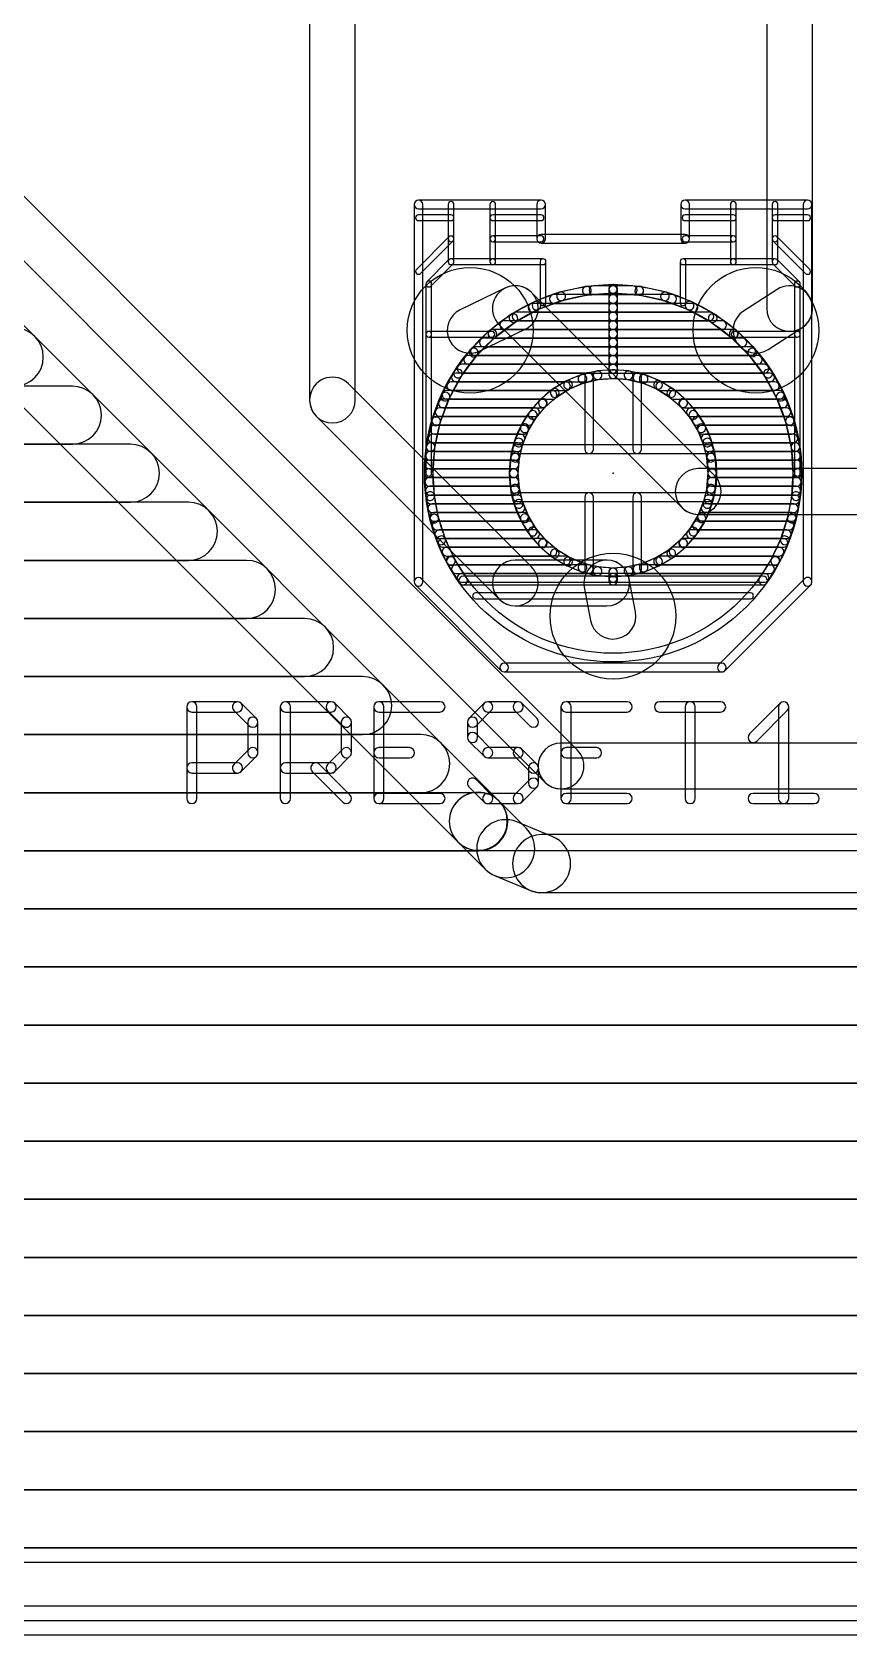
# Model space of a CAD drawing. Extents: x -1 to 100, y 0 to 80.
# Drawn here: x 57.14 to 71.44, y 0 to 28.04 of the extents above; entities that cross this region are included whole.
import ezdxf

# ---------------------------------------------------------------- set-up
doc = ezdxf.new("R2010")
doc.units = 0
for name, color, linetype in [('1', 22, 'CONTINUOUS'), ('17', 82, 'CONTINUOUS'), ('20', 7, 'CONTINUOUS'), ('21', 253, 'CONTINUOUS'), ('23', 7, 'CONTINUOUS'), ('25', 253, 'CONTINUOUS'), ('51', 253, 'CONTINUOUS')]:
    doc.layers.add(name, color=color, linetype=linetype)

# ---------------------------------------------------------------- blocks, each defined once
blk = doc.blocks.new('ROUNDP')
blk.add_circle((0, 0), 0.5)

msp = doc.modelspace()

# ---------------------------------------------------------------- linework, layer by layer
at = {"layer": '1'}
for points in [[(66.6828, 15.4828), (50.6828, 31.4828, 1), (50.1172, 30.9172), (66.1172, 14.9172, 1)], [(49.3333, 29.1328), (64.5928, 13.8733, 1), (65.3112, 14.5917), (50.0517, 29.8512, 1)], [(62.8, 21.6), (62.8, 28.8, 1), (62, 28.8), (62, 21.6, 1)], [(70.8, 23.2), (70.8, 28.8, 1), (70, 28.8), (70, 23.2, 1)], [(65.4266, 23.5605), (64.6366, 23.1805, 1), (64.9834, 22.4595), (65.7734, 22.8395, 1)], [(65.3172, 22.9172), (68.5172, 19.7172, 1), (69.0828, 20.2828), (65.8828, 23.4828, 1)], [(70.1834, 23.5363), (69.5934, 23.1563, 1), (70.0266, 22.4837), (70.6166, 22.8637, 1)], [(36.658, 21.844), (56.8325, 21.844, 1), (56.8325, 22.86), (36.658, 22.86, 1)], [(65.8828, 18.6828), (62.6828, 21.8828, 1), (62.1172, 21.3172), (65.3172, 18.1172, 1)], [(36.1714, 20.828), (57.8485, 20.828, 1), (57.8485, 21.844), (36.1714, 21.844, 1)], [(27.2166, 19.812), (58.8645, 19.812, 1), (58.8645, 20.828), (27.2166, 20.828, 1)], [(68.8, 19.6), (76.8, 19.6, 1), (76.8, 20.4), (68.8, 20.4, 1)], [(33.6714, 18.796), (59.8805, 18.796, 1), (59.8805, 19.812), (33.6714, 19.812, 1)], [(34.158, 17.78), (60.8965, 17.78, 1), (60.8965, 18.796), (34.158, 18.796, 1)], [(67.2, 18.8), (65.6, 18.8, 1), (65.6, 18), (67.2, 18, 1)], [(66.807, 18.3255), (66.917, 17.7455, 1), (67.703, 17.8945), (67.593, 18.4745, 1)], [(34.1294, 16.764), (61.9125, 16.764, 1), (61.9125, 17.78), (34.1294, 17.78, 1)], [(33.5914, 15.748), (62.9285, 15.748, 1), (62.9285, 16.764), (33.5914, 16.764, 1)], [(-0.266, 14.732), (63.9445, 14.732, 1), (63.9445, 15.748), (-0.266, 15.748, 1)], [(91.2, 15.6), (66.4, 15.6, 1), (66.4, 14.8), (91.2, 14.8, 1)], [(-0.2821, 13.716), (64.9605, 13.716, 1), (64.9605, 14.732), (-0.2821, 14.732, 1)], [(64.444, 14.2325), (64.444, 14.2325, 1), (65.46, 14.2325), (65.46, 14.2325, 1)], [(64.5928, 13.8733), (65.0733, 13.3928, 1), (65.7917, 14.1112), (65.3112, 14.5917, 1)], [(65.2381, 13.2827), (65.8659, 13.0227, 1), (66.2547, 13.9613), (65.6269, 14.2214, 1)], [(66.0603, 12.984), (91.5397, 12.984, 1), (91.5397, 14), (66.0603, 14, 1)], [(33.6531, 12.7), (98.1776, 12.7, 1), (98.1776, 13.716), (33.6531, 13.716, 1)], [(47.1766, 11.684), (87.7579, 11.684, 1), (87.7579, 12.7), (47.1766, 12.7, 1)], [(47.9692, 10.668), (76.0206, 10.668, 1), (76.0206, 11.684), (47.9692, 11.684, 1)], [(48.1868, 9.652), (77.47, 9.652, 1), (77.47, 10.668), (48.1868, 10.668, 1)], [(47.9692, 8.636), (76.0206, 8.636, 1), (76.0206, 9.652), (47.9692, 9.652, 1)], [(47.1766, 7.62), (87.7579, 7.62, 1), (87.7579, 8.636), (47.1766, 8.636, 1)], [(45.6277, 6.604), (98.0808, 6.604, 1), (98.0808, 7.62), (45.6277, 7.62, 1)], [(45.7296, 5.588), (98.0647, 5.588, 1), (98.0647, 6.604), (45.7296, 6.604, 1)], [(45.4078, 4.572), (98.0486, 4.572, 1), (98.0486, 5.588), (45.4078, 5.588, 1)], [(44.3379, 3.556), (98.0324, 3.556, 1), (98.0324, 4.572), (44.3379, 4.572, 1)], [(-0.4595, 2.54), (98.0163, 2.54, 1), (98.0163, 3.556), (-0.4595, 3.556, 1)], [(-0.4757, 1.524), (98.0002, 1.524, 1), (98.0002, 2.54), (-0.4757, 2.54, 1)], [(-0.4918, 0.508), (97.984, 0.508, 1), (97.984, 1.524), (-0.4918, 1.524, 1)], [(97.98, 1.27), (-0.4958, 1.27, 1), (-0.4958, 0.254), (97.98, 0.254, 1)]]:
    msp.add_lwpolyline(points, format="xyb", close=True, dxfattribs=at)
at = {"layer": '20'}
msp.add_line((-1.27, 0), (98.73, 0), dxfattribs=at)
at = {"layer": '21'}
for points in [[(63.9812, 18.42), (63.9812, 25.02, 1), (63.8288, 25.02), (63.8288, 18.42, 1)], [(63.905, 24.9438), (66.05, 24.9438, 1), (66.05, 25.0962), (63.905, 25.0962, 1)], [(65.9738, 25.02), (65.9738, 24.42, 1), (66.1262, 24.42), (66.1262, 25.02, 1)], [(68.6462, 24.42), (68.6462, 25.02, 1), (68.4938, 25.02), (68.4938, 24.42, 1)], [(68.57, 24.9438), (70.715, 24.9438, 1), (70.715, 25.0962), (68.57, 25.0962, 1)], [(70.6388, 25.02), (70.6388, 18.42, 1), (70.7912, 18.42), (70.7912, 25.02, 1)], [(66.05, 24.3438), (68.57, 24.3438, 1), (68.57, 24.4962), (66.05, 24.4962, 1)], [(66.9662, 20.74), (66.9662, 22.0034, 1), (66.8138, 22.0034), (66.8138, 20.74, 1)], [(67.8062, 20.74), (67.8062, 22.0034, 1), (67.6538, 22.0034), (67.6538, 20.74, 1)], [(68.9934, 20.8162), (65.6266, 20.8162, 1), (65.6266, 20.6638), (68.9934, 20.6638, 1)], [(68.9934, 19.9762), (65.6266, 19.9762, 1), (65.6266, 19.8238), (68.9934, 19.8238, 1)], [(66.9662, 18.6366), (66.9662, 19.9, 1), (66.8138, 19.9), (66.8138, 18.6366, 1)], [(67.8062, 18.6366), (67.8062, 19.9, 1), (67.6538, 19.9), (67.6538, 18.6366, 1)], [(65.4589, 16.9739), (63.9589, 18.4739, 1), (63.8511, 18.3661), (65.3511, 16.8661, 1)], [(70.6611, 18.4739), (69.1611, 16.9739, 1), (69.2689, 16.8661), (70.7689, 18.3661, 1)], [(69.215, 16.9962), (65.405, 16.9962, 1), (65.405, 16.8438), (69.215, 16.8438, 1)]]:
    msp.add_lwpolyline(points, format="xyb", close=True, dxfattribs=at)
for radius in [1.8112, 1.6588]:
    msp.add_circle((67.31, 20.32), radius, dxfattribs=at)
at = {"layer": '23'}
msp.add_point((67.31, 20.32), dxfattribs=at)
at = {"layer": '25'}
for points in [[(60.0277, 14.6309), (60.0277, 16.2325, 1), (59.8499, 16.2325), (59.8499, 14.6309, 1)], [(59.9388, 16.1436), (60.7396, 16.1436, 1), (60.7396, 16.3214), (59.9388, 16.3214, 1)], [(60.6767, 16.1696), (60.9436, 15.9027, 1), (61.0694, 16.0284), (60.8024, 16.2953, 1)], [(61.6648, 14.6309), (61.6648, 16.2325, 1), (61.487, 16.2325), (61.487, 14.6309, 1)], [(61.5759, 16.1436), (62.3767, 16.1436, 1), (62.3767, 16.3214), (61.5759, 16.3214, 1)], [(62.3139, 16.1696), (62.5808, 15.9027, 1), (62.7065, 16.0284), (62.4396, 16.2953, 1)], [(64.2808, 16.3214), (63.2131, 16.3214, 1), (63.2131, 16.1436), (64.2808, 16.1436, 1)], [(63.1242, 16.2325), (63.1242, 14.6309, 1), (63.302, 14.6309), (63.302, 16.2325, 1)], [(65.0543, 16.2953), (64.7874, 16.0284, 1), (64.9131, 15.9027), (65.18, 16.1696, 1)], [(65.651, 16.3214), (65.1172, 16.3214, 1), (65.1172, 16.1436), (65.651, 16.1436, 1)], [(65.9808, 16.0284), (65.7139, 16.2953, 1), (65.5882, 16.1696), (65.8551, 15.9027, 1)], [(67.5551, 16.3214), (66.4874, 16.3214, 1), (66.4874, 16.1436), (67.5551, 16.1436, 1)], [(66.3985, 16.2325), (66.3985, 14.6309, 1), (66.5763, 14.6309), (66.5763, 16.2325, 1)], [(68.1246, 16.1436), (69.1923, 16.1436, 1), (69.1923, 16.3214), (68.1246, 16.3214, 1)], [(68.7473, 14.6309), (68.7473, 16.2325, 1), (68.5695, 16.2325), (68.5695, 14.6309, 1)], [(69.8246, 15.6358), (70.3584, 16.1696, 1), (70.2327, 16.2953), (69.6989, 15.7615, 1)], [(70.2067, 16.2325), (70.2067, 14.6309, 1), (70.3845, 14.6309), (70.3845, 16.2325, 1)], [(60.9176, 15.9655), (60.9176, 15.4317, 1), (61.0954, 15.4317), (61.0954, 15.9655, 1)], [(62.5548, 15.9655), (62.5548, 15.4317, 1), (62.7326, 15.4317), (62.7326, 15.9655, 1)], [(64.7614, 15.9655), (64.7614, 15.6986, 1), (64.9392, 15.6986), (64.9392, 15.9655, 1)], [(64.7874, 15.6358), (65.0543, 15.3688, 1), (65.18, 15.4945), (64.9131, 15.7615, 1)], [(60.9436, 15.4945), (60.6767, 15.2276, 1), (60.8024, 15.1019), (61.0694, 15.3688, 1)], [(62.5808, 15.4945), (62.3139, 15.2276, 1), (62.4396, 15.1019), (62.7065, 15.3688, 1)], [(63.2131, 15.3428), (63.747, 15.3428, 1), (63.747, 15.5206), (63.2131, 15.5206, 1)], [(65.1172, 15.3428), (65.651, 15.3428, 1), (65.651, 15.5206), (65.1172, 15.5206, 1)], [(65.5882, 15.3688), (65.8551, 15.1019, 1), (65.9808, 15.2276), (65.7139, 15.4945, 1)], [(66.4874, 15.3428), (67.0213, 15.3428, 1), (67.0213, 15.5206), (66.4874, 15.5206, 1)], [(60.7396, 15.2537), (59.9388, 15.2537, 1), (59.9388, 15.0759), (60.7396, 15.0759, 1)], [(62.3767, 15.2537), (61.5759, 15.2537, 1), (61.5759, 15.0759), (62.3767, 15.0759, 1)], [(62.0469, 15.1019), (62.5808, 14.568, 1), (62.7065, 14.6938), (62.1727, 15.2276, 1)], [(65.8291, 15.1648), (65.8291, 14.8978, 1), (66.0069, 14.8978), (66.0069, 15.1648, 1)], [(65.18, 14.6938), (64.9131, 14.9607, 1), (64.7874, 14.835), (65.0543, 14.568, 1)], [(65.8551, 14.9607), (65.5882, 14.6938, 1), (65.7139, 14.568), (65.9808, 14.835, 1)], [(63.2131, 14.542), (64.2808, 14.542, 1), (64.2808, 14.7198), (63.2131, 14.7198, 1)], [(65.651, 14.7198), (65.1172, 14.7198, 1), (65.1172, 14.542), (65.651, 14.542, 1)], [(66.4874, 14.542), (67.5551, 14.542, 1), (67.5551, 14.7198), (66.4874, 14.7198, 1)], [(69.7617, 14.542), (70.8294, 14.542, 1), (70.8294, 14.7198), (69.7617, 14.7198, 1)]]:
    msp.add_lwpolyline(points, format="xyb", close=True, dxfattribs=at)
at = {"layer": '51'}
for points in [[(64.5258, 24.42), (64.5258, 25.02, 1), (64.4242, 25.02), (64.4242, 24.42, 1)], [(65.2558, 24.42), (65.2558, 25.02, 1), (65.1542, 25.02), (65.1542, 24.42, 1)], [(69.4658, 24.42), (69.4658, 25.02, 1), (69.3642, 25.02), (69.3642, 24.42, 1)], [(70.1958, 24.42), (70.1958, 25.02, 1), (70.0942, 25.02), (70.0942, 24.42, 1)], [(64.475, 24.8408), (63.905, 24.8408, 1), (63.905, 24.7392), (64.475, 24.7392, 1)], [(66.05, 24.8408), (65.205, 24.8408, 1), (65.205, 24.7392), (66.05, 24.7392, 1)], [(68.57, 24.7392), (69.415, 24.7392, 1), (69.415, 24.8408), (68.57, 24.8408, 1)], [(70.145, 24.7392), (70.715, 24.7392, 1), (70.715, 24.8408), (70.145, 24.8408, 1)], [(64.4391, 24.4559), (63.8691, 23.8859, 1), (63.9409, 23.8141), (64.5109, 24.3841, 1)], [(64.5258, 24.02), (64.5258, 24.42, 1), (64.4242, 24.42), (64.4242, 24.02, 1)], [(65.2558, 24.02), (65.2558, 24.42, 1), (65.1542, 24.42), (65.1542, 24.02, 1)], [(66.05, 24.4708), (65.205, 24.4708, 1), (65.205, 24.3692), (66.05, 24.3692, 1)], [(68.57, 24.3692), (69.415, 24.3692, 1), (69.415, 24.4708), (68.57, 24.4708, 1)], [(69.4658, 24.02), (69.4658, 24.42, 1), (69.3642, 24.42), (69.3642, 24.02, 1)], [(70.1958, 24.02), (70.1958, 24.42, 1), (70.0942, 24.42), (70.0942, 24.02, 1)], [(70.1091, 24.3841), (70.6791, 23.8141, 1), (70.7509, 23.8859), (70.1809, 24.4559, 1)], [(64.1209, 23.5941), (64.5109, 23.9841, 1), (64.4391, 24.0559), (64.0491, 23.6659, 1)], [(64.475, 23.9692), (65.205, 23.9692, 1), (65.205, 24.0708), (64.475, 24.0708, 1)], [(65.205, 23.9692), (66.085, 23.9692, 1), (66.085, 24.0708), (65.205, 24.0708, 1)], [(66.0342, 24.02), (66.0342, 23.3033, 1), (66.1358, 23.3033), (66.1358, 24.02, 1)], [(69.415, 24.0708), (68.535, 24.0708, 1), (68.535, 23.9692), (69.415, 23.9692, 1)], [(68.4842, 24.02), (68.4842, 23.3033, 1), (68.5858, 23.3033), (68.5858, 24.02, 1)], [(70.145, 24.0708), (69.415, 24.0708, 1), (69.415, 23.9692), (70.145, 23.9692, 1)], [(70.5709, 23.6659), (70.1809, 24.0559, 1), (70.1091, 23.9841), (70.4991, 23.5941, 1)], [(64.1358, 22.75), (64.1358, 23.63, 1), (64.0342, 23.63), (64.0342, 22.75, 1)], [(66.4176, 23.3399), (66.8672, 23.4377, 1), (66.8348, 23.5866), (66.3852, 23.4888, 1)], [(66.8565, 23.4362), (67.3154, 23.469, 1), (67.3046, 23.621), (66.8456, 23.5882, 1)], [(67.31, 23.5966), (66.966, 23.5966, 1), (66.966, 23.4442), (67.31, 23.4442, 1)], [(67.2338, 23.545), (67.2338, 22.055, 1), (67.3862, 22.055), (67.3862, 23.545, 1)], [(67.7744, 23.5882), (67.3154, 23.621, 1), (67.3046, 23.469), (67.7635, 23.4362, 1)], [(67.2338, 23.545), (67.2338, 22.055, 1), (67.3862, 22.055), (67.3862, 23.545, 1)], [(67.654, 23.5966), (67.31, 23.5966, 1), (67.31, 23.4442), (67.654, 23.4442, 1)], [(68.2348, 23.4888), (67.7852, 23.5866, 1), (67.7528, 23.4377), (68.2024, 23.3399, 1)], [(70.5858, 22.75), (70.5858, 23.63, 1), (70.4842, 23.63), (70.4842, 22.75, 1)], [(65.603, 22.9662), (66.0068, 23.1867, 1), (65.9338, 23.3204), (65.5299, 23.0999, 1)], [(67.31, 23.2918), (65.9008, 23.2918, 1), (65.9008, 23.1394), (67.31, 23.1394, 1)], [(65.9969, 23.1822), (66.428, 23.343, 1), (66.3748, 23.4858), (65.9437, 23.325, 1)], [(67.31, 23.4442), (66.2771, 23.4442, 1), (66.2771, 23.2918), (67.31, 23.2918, 1)], [(68.3429, 23.4442), (67.31, 23.4442, 1), (67.31, 23.2918), (68.3429, 23.2918, 1)], [(68.7192, 23.2918), (67.31, 23.2918, 1), (67.31, 23.1394), (68.7192, 23.1394, 1)], [(68.6763, 23.325), (68.2452, 23.4858, 1), (68.192, 23.343), (68.6231, 23.1822, 1)], [(69.0901, 23.0999), (68.6862, 23.3204, 1), (68.6132, 23.1867), (69.017, 22.9662, 1)], [(65.2437, 22.6963), (65.6121, 22.972, 1), (65.5208, 23.094), (65.1524, 22.8183, 1)], [(67.31, 23.1394), (65.6217, 23.1394, 1), (65.6217, 22.987), (67.31, 22.987, 1)], [(68.9983, 23.1394), (67.31, 23.1394, 1), (67.31, 22.987), (68.9983, 22.987, 1)], [(69.4676, 22.8183), (69.0992, 23.094, 1), (69.0079, 22.972), (69.3763, 22.6963, 1)], [(64.1358, 20.32), (64.1358, 22.75, 1), (64.0342, 22.75), (64.0342, 20.32, 1)], [(65.1897, 22.8008), (64.085, 22.8008, 1), (64.085, 22.6992), (65.1897, 22.6992, 1)], [(64.9266, 22.378), (65.252, 22.7034, 1), (65.1442, 22.8112), (64.8188, 22.4858, 1)], [(67.31, 22.8346), (65.1996, 22.8346, 1), (65.1996, 22.6822), (67.31, 22.6822, 1)], [(67.31, 22.987), (65.4031, 22.987, 1), (65.4031, 22.8346), (67.31, 22.8346, 1)], [(69.2169, 22.987), (67.31, 22.987, 1), (67.31, 22.8346), (69.2169, 22.8346, 1)], [(69.4205, 22.8346), (67.31, 22.8346, 1), (67.31, 22.6822), (69.4205, 22.6822, 1)], [(69.8012, 22.4858), (69.4758, 22.8112, 1), (69.368, 22.7034), (69.6934, 22.378, 1)], [(69.4303, 22.6992), (70.535, 22.6992, 1), (70.535, 22.8008), (69.4303, 22.8008, 1)], [(70.5858, 20.32), (70.5858, 22.75, 1), (70.4842, 22.75), (70.4842, 20.32, 1)], [(64.658, 22.0179), (64.9337, 22.3863, 1), (64.8117, 22.4776), (64.536, 22.1092, 1)], [(67.31, 22.5298), (64.8944, 22.5298, 1), (64.8944, 22.3774), (67.31, 22.3774, 1)], [(67.31, 22.6822), (65.0468, 22.6822, 1), (65.0468, 22.5298), (67.31, 22.5298, 1)], [(69.5732, 22.6822), (67.31, 22.6822, 1), (67.31, 22.5298), (69.5732, 22.5298, 1)], [(69.7256, 22.5298), (67.31, 22.5298, 1), (67.31, 22.3774), (69.7256, 22.3774, 1)], [(70.084, 22.1092), (69.8083, 22.4776, 1), (69.6863, 22.3863), (69.962, 22.0179, 1)], [(67.31, 22.225), (64.6608, 22.225, 1), (64.6608, 22.0726), (67.31, 22.0726, 1)], [(67.31, 22.3774), (64.7748, 22.3774, 1), (64.7748, 22.225), (67.31, 22.225, 1)], [(69.8452, 22.3774), (67.31, 22.3774, 1), (67.31, 22.225), (69.8452, 22.225, 1)], [(69.9592, 22.225), (67.31, 22.225, 1), (67.31, 22.0726), (69.9592, 22.0726, 1)], [(64.4433, 21.6232), (64.6638, 22.027, 1), (64.5301, 22.1001), (64.3096, 21.6962, 1)], [(66.4866, 21.9202), (64.4771, 21.9202, 1), (64.4771, 21.7678), (66.4866, 21.7678, 1)], [(66.8835, 22.0726), (64.5603, 22.0726, 1), (64.5603, 21.9202), (66.8835, 21.9202, 1)], [(66.4825, 21.9309), (66.2504, 21.7886, 1), (66.33, 21.6587), (66.5621, 21.8009, 1)], [(66.7447, 22.0405), (66.4932, 21.9363, 1), (66.5515, 21.7955), (66.803, 21.8997, 1)], [(67.0208, 22.1077), (66.7561, 22.0442, 1), (66.7916, 21.896), (67.0564, 21.9595, 1)], [(67.304, 22.131), (67.0326, 22.1096, 1), (67.0446, 21.9577), (67.316, 21.979, 1)], [(67.304, 21.979), (67.5754, 21.9577, 1), (67.5874, 22.1096), (67.316, 22.131, 1)], [(67.5636, 21.9595), (67.8284, 21.896, 1), (67.8639, 22.0442), (67.5992, 22.1077, 1)], [(70.0597, 22.0726), (67.7365, 22.0726, 1), (67.7365, 21.9202), (70.0597, 21.9202, 1)], [(67.817, 21.8997), (68.0685, 21.7955, 1), (68.1268, 21.9363), (67.8753, 22.0405, 1)], [(68.0579, 21.8009), (68.29, 21.6587, 1), (68.3696, 21.7886), (68.1375, 21.9309, 1)], [(70.1429, 21.9202), (68.1334, 21.9202, 1), (68.1334, 21.7678), (70.1429, 21.7678, 1)], [(70.3104, 21.6962), (70.0899, 22.1001, 1), (69.9562, 22.027), (70.1767, 21.6232, 1)], [(64.287, 21.202), (64.4478, 21.6331, 1), (64.305, 21.6863), (64.1442, 21.2552, 1)], [(66.0767, 21.6154), (64.3315, 21.6154, 1), (64.3315, 21.463), (66.0767, 21.463, 1)], [(66.2527, 21.7678), (64.3938, 21.7678, 1), (64.3938, 21.6154), (66.2527, 21.6154, 1)], [(66.0252, 21.5963), (65.8484, 21.3893, 1), (65.9643, 21.2903), (66.1411, 21.4973, 1)], [(66.2407, 21.7816), (66.0337, 21.6048, 1), (66.1327, 21.4889), (66.3397, 21.6657, 1)], [(68.2803, 21.6657), (68.4873, 21.4889, 1), (68.5863, 21.6048), (68.3793, 21.7816, 1)], [(70.2262, 21.7678), (68.3673, 21.7678, 1), (68.3673, 21.6154), (70.2262, 21.6154, 1)], [(68.4789, 21.4973), (68.6557, 21.2903, 1), (68.7716, 21.3893), (68.5948, 21.5963, 1)], [(70.2885, 21.6154), (68.5433, 21.6154, 1), (68.5433, 21.463), (70.2885, 21.463, 1)], [(70.4758, 21.2552), (70.315, 21.6863, 1), (70.1722, 21.6331), (70.333, 21.202, 1)], [(65.8418, 21.3106), (64.2178, 21.3106, 1), (64.2178, 21.1582), (65.8418, 21.1582, 1)], [(65.9465, 21.463), (64.2746, 21.463, 1), (64.2746, 21.3106), (65.9465, 21.3106, 1)], [(65.8414, 21.3796), (65.6991, 21.1475, 1), (65.8291, 21.0679), (65.9713, 21.3, 1)], [(70.3454, 21.463), (68.6735, 21.463, 1), (68.6735, 21.3106), (70.3454, 21.3106, 1)], [(68.6487, 21.3), (68.7909, 21.0679, 1), (68.9209, 21.1475), (68.7786, 21.3796, 1)], [(70.4022, 21.3106), (68.7782, 21.3106, 1), (68.7782, 21.1582), (70.4022, 21.1582, 1)], [(64.1923, 20.7628), (64.2901, 21.2124, 1), (64.1412, 21.2448), (64.0434, 20.7952, 1)], [(65.7535, 21.1582), (64.1837, 21.1582, 1), (64.1837, 21.0058), (65.7535, 21.0058, 1)], [(65.6937, 21.1368), (65.5895, 20.8853, 1), (65.7303, 20.827), (65.8345, 21.0785, 1)], [(68.7855, 21.0785), (68.8897, 20.827, 1), (69.0305, 20.8853), (68.9263, 21.1368, 1)], [(70.4363, 21.1582), (68.8665, 21.1582, 1), (68.8665, 21.0058), (70.4363, 21.0058, 1)], [(70.5766, 20.7952), (70.4788, 21.2448, 1), (70.3299, 21.2124), (70.4277, 20.7628, 1)], [(64.161, 20.3146), (64.1938, 20.7735, 1), (64.0418, 20.7844), (64.009, 20.3254, 1)], [(65.641, 20.8534), (64.1177, 20.8534, 1), (64.1177, 20.701), (65.641, 20.701, 1)], [(65.6903, 21.0058), (64.1506, 21.0058, 1), (64.1506, 20.8534), (65.6903, 20.8534, 1)], [(65.5858, 20.8739), (65.5223, 20.6092, 1), (65.6705, 20.5736), (65.734, 20.8384, 1)], [(70.4694, 21.0058), (68.9297, 21.0058, 1), (68.9297, 20.8534), (70.4694, 20.8534, 1)], [(68.886, 20.8384), (68.9495, 20.5736, 1), (69.0977, 20.6092), (69.0342, 20.8739, 1)], [(70.5023, 20.8534), (68.979, 20.8534, 1), (68.979, 20.701), (70.5023, 20.701, 1)], [(70.611, 20.3254), (70.5782, 20.7844, 1), (70.4262, 20.7735), (70.459, 20.3146, 1)], [(65.587, 20.5486), (64.0959, 20.5486, 1), (64.0959, 20.3962), (65.587, 20.3962, 1)], [(65.6044, 20.701), (64.1068, 20.701, 1), (64.1068, 20.5486), (65.6044, 20.5486, 1)], [(65.5204, 20.5974), (65.499, 20.326, 1), (65.651, 20.314), (65.6723, 20.5854, 1)], [(70.5132, 20.701), (69.0156, 20.701, 1), (69.0156, 20.5486), (70.5132, 20.5486, 1)], [(68.9477, 20.5854), (68.969, 20.314, 1), (69.121, 20.326), (69.0996, 20.5974, 1)], [(70.5241, 20.5486), (69.033, 20.5486, 1), (69.033, 20.3962), (70.5241, 20.3962, 1)], [(64.1846, 19.9251), (64.1611, 20.3245, 1), (64.0089, 20.3155), (64.0325, 19.9161, 1)], [(65.575, 20.3962), (64.085, 20.3962, 1), (64.085, 20.2438), (65.575, 20.2438, 1)], [(65.587, 20.2438), (64.094, 20.2438, 1), (64.094, 20.0914), (65.587, 20.0914, 1)], [(65.499, 20.314), (65.5204, 20.0426, 1), (65.6723, 20.0546), (65.651, 20.326, 1)], [(68.969, 20.326), (68.9477, 20.0546, 1), (69.0996, 20.0426), (69.121, 20.314, 1)], [(70.526, 20.2438), (69.033, 20.2438, 1), (69.033, 20.0914), (70.526, 20.0914, 1)], [(70.535, 20.3962), (69.045, 20.3962, 1), (69.045, 20.2438), (70.535, 20.2438, 1)], [(70.5875, 19.9161), (70.6111, 20.3155, 1), (70.4589, 20.3245), (70.4354, 19.9251, 1)], [(65.6044, 20.0914), (64.103, 20.0914, 1), (64.103, 19.939), (65.6044, 19.939, 1)], [(64.2569, 19.5413), (64.1835, 19.9346, 1), (64.0337, 19.9066), (64.1071, 19.5133, 1)], [(65.641, 19.939), (64.1193, 19.939, 1), (64.1193, 19.7866), (65.641, 19.7866, 1)], [(65.5223, 20.0308), (65.5858, 19.7661, 1), (65.734, 19.8016), (65.6705, 20.0664, 1)], [(68.9495, 20.0664), (68.886, 19.8016, 1), (69.0342, 19.7661), (69.0977, 20.0308, 1)], [(70.5007, 19.939), (68.979, 19.939, 1), (68.979, 19.7866), (70.5007, 19.7866, 1)], [(70.517, 20.0914), (69.0156, 20.0914, 1), (69.0156, 19.939), (70.517, 19.939, 1)], [(70.5129, 19.5133), (70.5864, 19.9066, 1), (70.4365, 19.9346), (70.3631, 19.5413, 1)], [(65.6903, 19.7866), (64.1478, 19.7866, 1), (64.1478, 19.6342), (65.6903, 19.6342, 1)], [(65.7535, 19.6342), (64.1763, 19.6342, 1), (64.1763, 19.4818), (65.7535, 19.4818, 1)], [(65.5895, 19.7547), (65.6937, 19.5032, 1), (65.8345, 19.5615), (65.7303, 19.813, 1)], [(68.8897, 19.813), (68.7855, 19.5615, 1), (68.9263, 19.5032), (69.0305, 19.7547, 1)], [(70.4438, 19.6342), (68.8665, 19.6342, 1), (68.8665, 19.4818), (70.4438, 19.4818, 1)], [(70.4722, 19.7866), (68.9297, 19.7866, 1), (68.9297, 19.6342), (70.4722, 19.6342, 1)], [(64.3767, 19.1696), (64.2545, 19.5506, 1), (64.1094, 19.504), (64.2316, 19.1231, 1)], [(65.8418, 19.4818), (64.221, 19.4818, 1), (64.221, 19.3294), (65.8418, 19.3294, 1)], [(65.6991, 19.4925), (65.8414, 19.2604, 1), (65.9713, 19.34), (65.8291, 19.5721, 1)], [(65.8484, 19.2507), (66.0252, 19.0437, 1), (66.1411, 19.1427), (65.9643, 19.3497, 1)], [(68.6557, 19.3497), (68.4789, 19.1427, 1), (68.5948, 19.0437), (68.7716, 19.2507, 1)], [(68.7909, 19.5721), (68.6487, 19.34, 1), (68.7786, 19.2604), (68.9209, 19.4925, 1)], [(70.399, 19.4818), (68.7782, 19.4818, 1), (68.7782, 19.3294), (70.399, 19.3294, 1)], [(70.3884, 19.1231), (70.5106, 19.504, 1), (70.3655, 19.5506), (70.2433, 19.1696, 1)], [(65.9465, 19.3294), (64.2699, 19.3294, 1), (64.2699, 19.177), (65.9465, 19.177, 1)], [(64.5421, 18.8158), (64.3732, 19.1785, 1), (64.235, 19.1141), (64.404, 18.7515, 1)], [(66.0767, 19.177), (64.3253, 19.177, 1), (64.3253, 19.0246), (66.0767, 19.0246, 1)], [(66.0337, 19.0352), (66.2407, 18.8584, 1), (66.3397, 18.9743), (66.1327, 19.1511, 1)], [(68.4873, 19.1511), (68.2803, 18.9743, 1), (68.3793, 18.8584), (68.5863, 19.0352, 1)], [(70.2947, 19.177), (68.5434, 19.177, 1), (68.5434, 19.0246), (70.2947, 19.0246, 1)], [(70.3501, 19.3294), (68.6735, 19.3294, 1), (68.6735, 19.177), (70.3501, 19.177, 1)], [(70.216, 18.7515), (70.385, 19.1141, 1), (70.2468, 19.1785), (70.0779, 18.8158, 1)], [(66.2527, 19.0246), (64.3963, 19.0246, 1), (64.3963, 18.8722), (66.2527, 18.8722, 1)], [(66.4866, 18.8722), (64.4673, 18.8722, 1), (64.4673, 18.7198), (66.4866, 18.7198, 1)], [(64.7506, 18.4856), (64.5375, 18.8242, 1), (64.4086, 18.7431), (64.6216, 18.4044, 1)], [(66.2504, 18.8514), (66.4825, 18.7091, 1), (66.5621, 18.8391), (66.33, 18.9813, 1)], [(66.4932, 18.7037), (66.7447, 18.5995, 1), (66.803, 18.7403), (66.5515, 18.8445, 1)], [(68.0685, 18.8445), (67.817, 18.7403, 1), (67.8753, 18.5995), (68.1268, 18.7037, 1)], [(68.29, 18.9813), (68.0579, 18.8391, 1), (68.1375, 18.7091), (68.3696, 18.8514, 1)], [(70.1527, 18.8722), (68.1334, 18.8722, 1), (68.1334, 18.7198), (70.1527, 18.7198, 1)], [(70.2237, 19.0246), (68.3673, 19.0246, 1), (68.3673, 18.8722), (70.2237, 18.8722, 1)], [(69.9984, 18.4044), (70.2115, 18.7431, 1), (70.0825, 18.8242), (69.8694, 18.4856, 1)], [(66.8835, 18.7198), (64.5612, 18.7198, 1), (64.5612, 18.5674), (66.8835, 18.5674, 1)], [(67.31, 18.5674), (64.657, 18.5674, 1), (64.657, 18.415), (67.31, 18.415, 1)], [(67.31, 18.5212), (64.6861, 18.5212, 1), (64.6861, 18.3688), (67.31, 18.3688, 1)], [(69.9339, 18.5212), (64.6861, 18.5212, 1), (64.6861, 18.3688), (69.9339, 18.3688, 1)], [(66.7561, 18.5958), (67.0208, 18.5323, 1), (67.0564, 18.6805), (66.7916, 18.744, 1)], [(67.0326, 18.5304), (67.304, 18.509, 1), (67.316, 18.661), (67.0446, 18.6823, 1)], [(67.5754, 18.6823), (67.304, 18.661, 1), (67.316, 18.509), (67.5874, 18.5304, 1)], [(67.2338, 18.585), (67.2338, 18.445, 1), (67.3862, 18.445), (67.3862, 18.585, 1)], [(67.2338, 18.585), (67.2338, 18.445, 1), (67.3862, 18.445), (67.3862, 18.585, 1)], [(69.963, 18.5674), (67.31, 18.5674, 1), (67.31, 18.415), (69.963, 18.415, 1)], [(67.31, 18.3688), (69.9339, 18.3688, 1), (69.9339, 18.5212), (67.31, 18.5212, 1)], [(67.8284, 18.744), (67.5636, 18.6805, 1), (67.5992, 18.5323), (67.8639, 18.5958, 1)], [(70.0588, 18.7198), (67.7365, 18.7198, 1), (67.7365, 18.5674), (70.0588, 18.5674, 1)], [(69.7182, 18.2258), (64.9018, 18.2258, 1), (64.9018, 18.1242), (69.7182, 18.1242, 1)]]:
    msp.add_lwpolyline(points, format="xyb", close=True, dxfattribs=at)
for radius in [3.3012, 3.1488]:
    msp.add_circle((67.31, 20.32), radius, dxfattribs=at)

# ---------------------------------------------------------------- block references
at = {"layer": '17', "xscale": 2.2, "yscale": 2.2, "rotation": 180}
for p in [(64.81, 22.82), (64.81, 22.82), (69.81, 22.82), (69.81, 22.82), (67.31, 17.82), (67.31, 17.82)]:
    msp.add_blockref('ROUNDP', p, dxfattribs=at)

doc.saveas('drawing.dxf')
